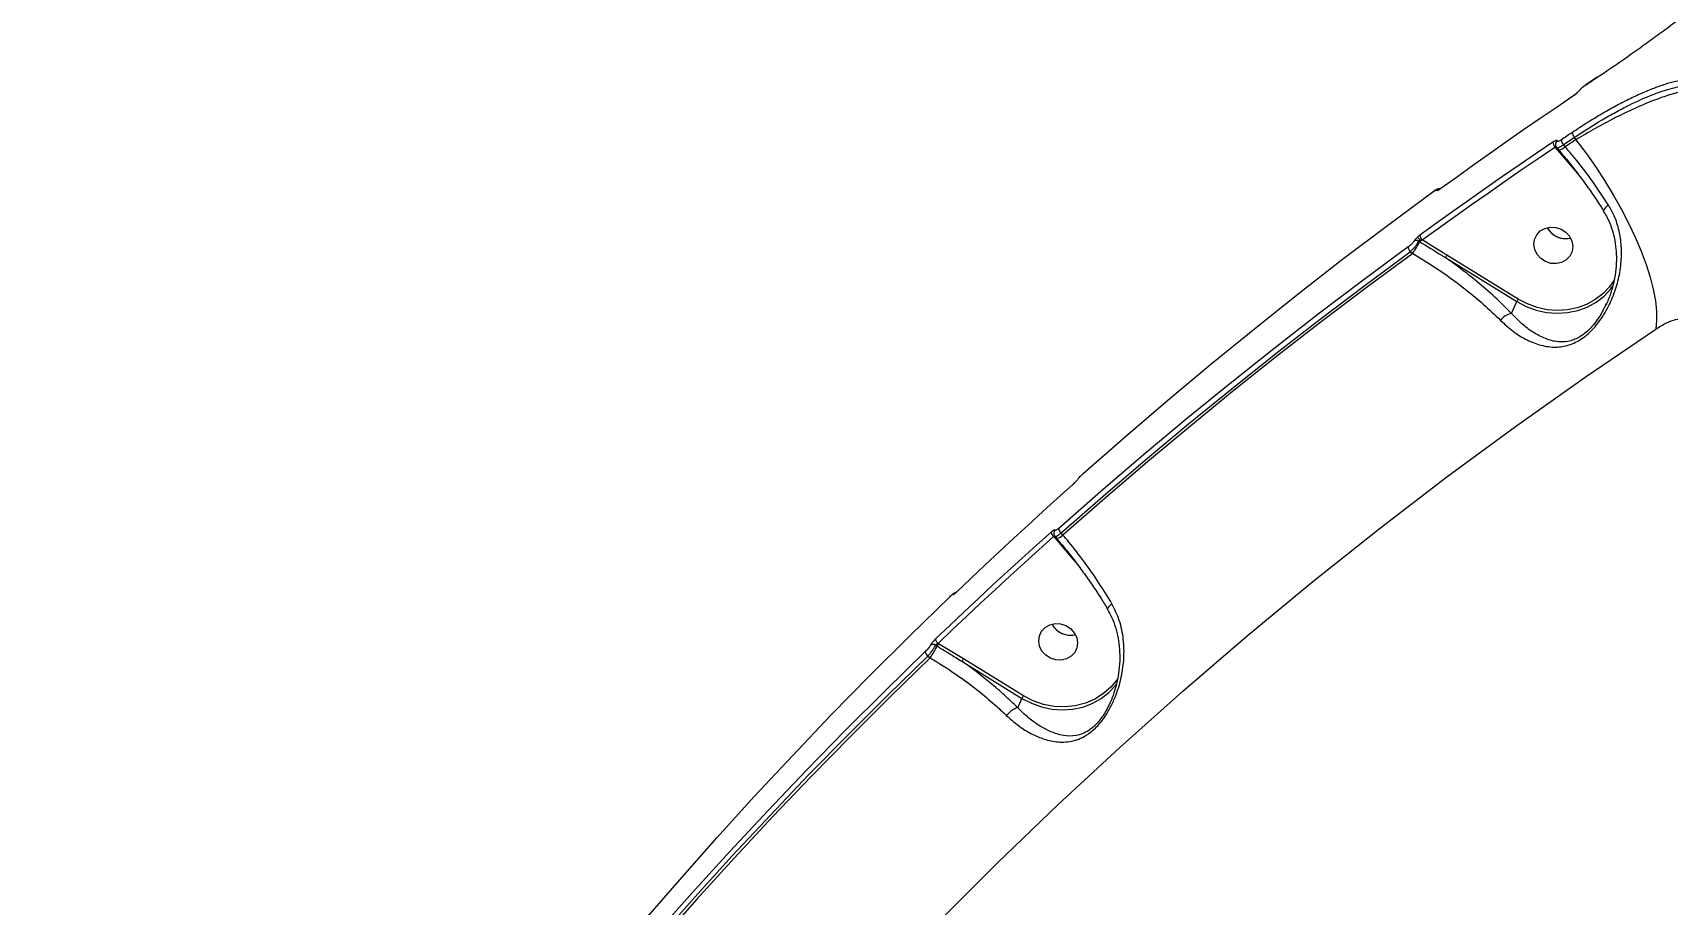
# Model space of a CAD drawing. Header units: millimetres. Extents: x -6328 to 5334, y -5037 to 4112.
# Drawn here: x -3431.4 to -3058, y 1357.2 to 1556.2 of the extents above; entities that cross this region are included whole.
import ezdxf

# ---------------------------------------------------------------- set-up
doc = ezdxf.new("R2010")
doc.units = ezdxf.units.MM
for name, color, linetype in [('DIKOM_ОБЪЕКТ', 7, 'Continuous'), ('DIKOM_РАЗМЕР_ЗОНА', 7, 'Continuous'), ('DIKOM_РАЗМЕР_ОБЪЕКТА', 7, 'Continuous')]:
    doc.layers.add(name, color=color, linetype=linetype)
doc.styles.add('style1', font='arial.ttf', dxfattribs={"width": 0.8})
doc.dimstyles.new('1-50', dxfattribs={"dimtxt": 300, "dimasz": 200, "dimexe": 100, "dimexo": 0, "dimgap": 100, "dimtad": 1, "dimtxsty": 'style1', "dimcen": 200, "dimclrd": 7, "dimclre": 7, "dimclrt": 7, "dimadec": 1, "dimazin": 2, "dimtfac": 1, "dimtmove": 0, "dimatfit": 2, "dimfxl": 0, "dimlwd": 25, "dimlwe": 18, "dimarcsym": 0})

# ---------------------------------------------------------------- blocks, each defined once
blk = doc.blocks.new('*D2')
at = {"layer": 'Defpoints', "color": 0, "transparency": 16777216}
for p in [(-5303.77, 2121.42), (-1621.11, 2121.42), (560.33, -2395.62)]:
    blk.add_point(p, dxfattribs=at)
at = {"layer": 'DIKOM_РАЗМЕР_ОБЪЕКТА', "color": 7, "lineweight": 18, "transparency": 16777216}
for p, q in [((-1621.11, 2121.42), (-5403.77, 2121.42)), ((560.33, -2395.62), (-5403.77, -2395.62))]:
    blk.add_line(p, q, dxfattribs=at)
at = {"layer": 'DIKOM_РАЗМЕР_ОБЪЕКТА', "color": 7, "lineweight": 25, "transparency": 16777216}
blk.add_line((-5303.77, -2195.62), (-5303.77, 1921.42), dxfattribs=at)
at = {"layer": 'DIKOM_РАЗМЕР_ОБЪЕКТА', "color": 7, "transparency": 16777216}
for points in [[(-5337.11, 1921.42), (-5270.44, 1921.42), (-5303.77, 2121.42)], [(-5337.11, -2195.62), (-5270.44, -2195.62), (-5303.77, -2395.62)]]:
    blk.add_solid(points, dxfattribs=at)
at = {"layer": 'DIKOM_РАЗМЕР_ОБЪЕКТА', "color": 7, "transparency": 16777216, "insert": (-5556.94, -137.1), "char_height": 300, "attachment_point": 5, "rotation": 90, "style": 'style1'}
blk.add_mtext('4500', dxfattribs=at)
blk = doc.blocks.new('*D3')
at = {"layer": 'Defpoints', "color": 0, "transparency": 16777216}
for p in [(-1814.92, 4111.71), (-5877.98, -3895.62), (33.33, -3895.62)]:
    blk.add_point(p, dxfattribs=at)
at = {"layer": 'DIKOM_РАЗМЕР_ЗОНА', "color": 7, "lineweight": 18, "transparency": 16777216}
for p, q in [((-1814.92, 4111.71), (-5977.98, 4111.71)), ((33.33, -3895.62), (-5977.98, -3895.62))]:
    blk.add_line(p, q, dxfattribs=at)
at = {"layer": 'DIKOM_РАЗМЕР_ЗОНА', "color": 7, "lineweight": 25, "transparency": 16777216}
blk.add_line((-5877.98, 3911.71), (-5877.98, -3695.62), dxfattribs=at)
at = {"layer": 'DIKOM_РАЗМЕР_ЗОНА', "color": 7, "transparency": 16777216}
for points in [[(-5911.31, 3911.71), (-5844.65, 3911.71), (-5877.98, 4111.71)], [(-5911.31, -3695.62), (-5844.65, -3695.62), (-5877.98, -3895.62)]]:
    blk.add_solid(points, dxfattribs=at)
at = {"layer": 'DIKOM_РАЗМЕР_ЗОНА', "color": 7, "transparency": 16777216, "insert": (-6131.15, 108.05), "char_height": 300, "attachment_point": 5, "rotation": 90, "style": 'style1'}
blk.add_mtext('8000', dxfattribs=at)

msp = doc.modelspace()

# ---------------------------------------------------------------- linework, layer by layer
at = {"layer": 'DIKOM_ОБЪЕКТ', "color": 7, "linetype": 'Continuous', "lineweight": 15}
for p, q in [((-3074.02, 1546.06), (-3076.513, 1544.393)), ((-3074.02, 1546.06), (-3074.062, 1546.013)), ((-3076.513, 1544.393), (-3076.556, 1544.346)), ((-3079.286, 1541.996), (-3079.333, 1541.945)), ((-3079.233, 1532.331), (-3078.863, 1531.803)), ((-3083.674, 1530.11), (-3083.103, 1529.448)), ((-3083.27, 1530.03), (-3082.781, 1529.462)), ((-3083.103, 1529.448), (-3078.955, 1524.582)), ((-3082.781, 1529.462), (-3082.767, 1529.45)), ((-3081.3, 1530.175), (-3081.724, 1530.666)), ((-3078.955, 1524.582), (-3078.167, 1523.668)), ((-3109.657, 1520.764), (-3109.787, 1520.67)), ((-3109.657, 1520.763), (-3109.699, 1520.714)), ((-3116.714, 1506.2), (-3116.119, 1505.834)), ((-3114.736, 1508.614), (-3114.541, 1508.494)), ((-3092.048, 1495.384), (-3108.348, 1505.444)), ((-3108.681, 1504.876), (-3092.381, 1494.816)), ((-3093.587, 1492.118), (-3092.381, 1494.816)), ((-3071.951, 1494.42), (-3072.44, 1493.359)), ((-3196.042, 1441.489), (-3196.467, 1441.982)), ((-3198.172, 1441.142), (-3197.844, 1440.762)), ((-3197.899, 1441.213), (-3197.522, 1440.777)), ((-3197.844, 1440.762), (-3193.687, 1435.885)), ((-3197.522, 1440.777), (-3197.513, 1440.767)), ((-3193.687, 1435.885), (-3192.759, 1434.809)), ((-3220.32, 1428.528), (-3220.35, 1428.49)), ((-3225.122, 1416.36), (-3224.775, 1416.146)), ((-3224.46, 1416.678), (-3224.575, 1416.749)), ((-3218.792, 1413.225), (-3224.46, 1416.678)), ((-3226.927, 1413.84), (-3226.354, 1413.486)), ((-3219.125, 1412.657), (-3205.412, 1404.195)), ((-3205.079, 1404.763), (-3218.792, 1413.225)), ((-3206.369, 1402.055), (-3205.412, 1404.195)), ((-3185.289, 1403.235), (-3185.429, 1402.893))]:
    msp.add_line(p, q, dxfattribs=at)
at = {"layer": 'DIKOM_ОБЪЕКТ', "color": 7, "linetype": 'Continuous', "lineweight": 15, "flags": 128}
for points in [[(-3076.556, 1544.346), (-3076.244, 1544.555), (-3075.933, 1544.763), (-3075.621, 1544.972), (-3075.309, 1545.18), (-3074.998, 1545.388), (-3074.686, 1545.597), (-3074.374, 1545.805), (-3074.062, 1546.013)], [(-3078.15, 1542.959), (-3078.081, 1543.04), (-3077.946, 1543.148)], [(-3109.699, 1520.714), (-3105.948, 1523.422), (-3102.183, 1526.114), (-3098.406, 1528.791), (-3094.617, 1531.453), (-3090.815, 1534.099), (-3087, 1536.73), (-3083.172, 1539.345), (-3079.333, 1541.945)], [(-3084.123, 1531.234), (-3087.963, 1528.634), (-3091.79, 1526.019), (-3095.605, 1523.388), (-3099.407, 1520.742), (-3103.197, 1518.08), (-3106.974, 1515.403), (-3110.738, 1512.711), (-3114.49, 1510.003)], [(-3079.678, 1533.455), (-3079.99, 1533.247), (-3080.302, 1533.039), (-3080.614, 1532.831), (-3080.926, 1532.623), (-3081.237, 1532.414), (-3081.549, 1532.206), (-3081.86, 1531.997), (-3082.172, 1531.789)], [(-3081.724, 1530.666), (-3081.413, 1530.875), (-3081.102, 1531.083), (-3080.791, 1531.291), (-3080.479, 1531.499), (-3080.168, 1531.707), (-3079.856, 1531.915), (-3079.545, 1532.123), (-3079.233, 1532.331)], [(-3078.863, 1531.803), (-3079.168, 1531.6), (-3079.473, 1531.396), (-3079.778, 1531.193), (-3080.082, 1530.99), (-3080.387, 1530.786), (-3080.691, 1530.582), (-3080.996, 1530.378), (-3081.3, 1530.175)], [(-3078.863, 1531.803), (-3076.588, 1528.794), (-3074.394, 1525.679), (-3072.301, 1522.485), (-3070.328, 1519.241), (-3068.493, 1515.978), (-3066.812, 1512.724), (-3065.301, 1509.511), (-3063.974, 1506.366), (-3062.843, 1503.318), (-3061.919, 1500.396), (-3061.208, 1497.626), (-3060.719, 1495.033), (-3060.456, 1492.641), (-3060.42, 1490.472), (-3060.613, 1488.545)], [(-3114.016, 1508.897), (-3110.268, 1511.602), (-3106.506, 1514.292), (-3102.733, 1516.967), (-3098.946, 1519.627), (-3095.147, 1522.271), (-3091.335, 1524.899), (-3087.511, 1527.513), (-3083.674, 1530.11)], [(-3191.393, 1455.588), (-3181.787, 1464.016), (-3172.072, 1472.332), (-3162.25, 1480.538), (-3152.321, 1488.631), (-3142.288, 1496.611), (-3132.152, 1504.477), (-3121.913, 1512.227), (-3111.573, 1519.861)], [(-3110.095, 1520.473), (-3110.139, 1520.446), (-3110.236, 1520.362)], [(-3086.88, 1504.645), (-3087.724, 1505.583), (-3088.267, 1506.689), (-3088.468, 1507.875), (-3088.309, 1509.043), (-3087.803, 1510.101), (-3086.992, 1510.961), (-3085.941, 1511.554), (-3084.735, 1511.832), (-3083.472, 1511.773), (-3082.254, 1511.382), (-3081.18, 1510.689), (-3080.337, 1509.751), (-3079.793, 1508.645), (-3079.592, 1507.46), (-3079.751, 1506.291), (-3080.257, 1505.234), (-3081.068, 1504.374), (-3082.119, 1503.78), (-3083.325, 1503.502), (-3084.589, 1503.561), (-3085.806, 1503.953), (-3086.88, 1504.645)], [(-3085.424, 1511.717), (-3085.169, 1511.294), (-3084.326, 1510.357)], [(-3117.19, 1507.303), (-3127.53, 1499.669), (-3137.768, 1491.919), (-3147.905, 1484.053), (-3157.938, 1476.073), (-3167.866, 1467.98), (-3177.688, 1459.775), (-3187.403, 1451.458), (-3197.009, 1443.031)], [(-3196.467, 1441.982), (-3186.869, 1450.402), (-3177.162, 1458.712), (-3167.348, 1466.91), (-3157.428, 1474.997), (-3147.403, 1482.97), (-3137.275, 1490.829), (-3127.045, 1498.573), (-3116.714, 1506.2)], [(-3116.119, 1505.834), (-3126.473, 1498.192), (-3136.726, 1490.434), (-3146.876, 1482.56), (-3156.922, 1474.572), (-3166.863, 1466.469), (-3176.697, 1458.254), (-3186.424, 1449.927), (-3196.042, 1441.489)], [(-3092.381, 1494.816), (-3090.223, 1493.679), (-3087.931, 1492.843), (-3085.556, 1492.328), (-3083.149, 1492.144), (-3080.764, 1492.296), (-3078.451, 1492.78), (-3076.262, 1493.586), (-3074.246, 1494.695), (-3072.445, 1496.085), (-3070.899, 1497.724), (-3070.267, 1498.574)], [(-3070.085, 1499.848), (-3071.217, 1498.204), (-3072.716, 1496.614), (-3074.462, 1495.267), (-3076.418, 1494.191), (-3078.54, 1493.41), (-3080.783, 1492.94), (-3083.096, 1492.793), (-3085.43, 1492.971), (-3087.733, 1493.471), (-3089.955, 1494.281), (-3092.048, 1495.384)], [(-3224.768, 1352.819), (-3211.14, 1366.46), (-3197.239, 1379.853), (-3183.07, 1392.993), (-3168.637, 1405.877), (-3153.945, 1418.5), (-3138.998, 1430.858), (-3123.801, 1442.948), (-3108.359, 1454.765), (-3092.677, 1466.306), (-3076.76, 1477.567), (-3060.613, 1488.545)], [(-3220.35, 1428.49), (-3217.096, 1431.588), (-3213.827, 1434.673), (-3210.545, 1437.745), (-3207.249, 1440.803), (-3203.938, 1443.848), (-3200.614, 1446.88), (-3197.277, 1449.898), (-3193.925, 1452.903)], [(-3198.715, 1442.192), (-3202.067, 1439.187), (-3205.405, 1436.169), (-3208.729, 1433.137), (-3212.039, 1430.092), (-3215.335, 1427.034), (-3218.618, 1423.962), (-3221.886, 1420.877), (-3225.14, 1417.779)], [(-3224.575, 1416.749), (-3221.324, 1419.845), (-3218.058, 1422.927), (-3214.778, 1425.996), (-3211.485, 1429.052), (-3208.177, 1432.095), (-3204.856, 1435.124), (-3201.521, 1438.14), (-3198.172, 1441.142)], [(-3291.944, 1353.145), (-3283.608, 1362.781), (-3275.149, 1372.32), (-3266.569, 1381.759), (-3257.868, 1391.097), (-3249.047, 1400.335), (-3240.107, 1409.469), (-3231.051, 1418.499), (-3221.878, 1427.423)], [(-3199.996, 1414.075), (-3200.839, 1415.013), (-3201.383, 1416.119), (-3201.583, 1417.305), (-3201.424, 1418.473), (-3200.919, 1419.531), (-3200.107, 1420.391), (-3199.056, 1420.984), (-3197.85, 1421.262), (-3196.587, 1421.203), (-3195.369, 1420.811), (-3194.295, 1420.119), (-3193.452, 1419.181), (-3192.908, 1418.075), (-3192.707, 1416.889), (-3192.866, 1415.721), (-3193.372, 1414.663), (-3194.183, 1413.803), (-3195.235, 1413.21), (-3196.441, 1412.932), (-3197.704, 1412.991), (-3198.922, 1413.383), (-3199.996, 1414.075)], [(-3198.539, 1421.147), (-3198.284, 1420.724), (-3197.441, 1419.786)], [(-3227.495, 1414.866), (-3236.667, 1405.941), (-3245.724, 1396.911), (-3254.663, 1387.777), (-3263.484, 1378.54), (-3272.185, 1369.201), (-3280.766, 1359.762), (-3289.224, 1350.223), (-3297.56, 1340.587)], [(-3296.935, 1339.623), (-3288.606, 1349.251), (-3280.154, 1358.781), (-3271.581, 1368.213), (-3262.887, 1377.544), (-3254.073, 1386.773), (-3245.141, 1395.9), (-3236.092, 1404.922), (-3226.927, 1413.84)], [(-3226.354, 1413.486), (-3235.538, 1404.552), (-3244.606, 1395.512), (-3253.556, 1386.367), (-3262.388, 1377.12), (-3271.099, 1367.77), (-3279.689, 1358.319), (-3288.157, 1348.769), (-3296.501, 1339.121)], [(-3183.499, 1408.791), (-3183.624, 1408.6), (-3185.048, 1406.811), (-3186.765, 1405.27), (-3188.732, 1404.015), (-3190.903, 1403.076), (-3193.224, 1402.476), (-3195.64, 1402.229), (-3198.092, 1402.341), (-3200.522, 1402.81), (-3202.87, 1403.624), (-3205.079, 1404.763)], [(-3205.412, 1404.195), (-3203.257, 1403.073), (-3200.972, 1402.252), (-3198.605, 1401.748), (-3196.208, 1401.574), (-3193.834, 1401.732), (-3191.533, 1402.22), (-3189.355, 1403.026), (-3187.349, 1404.133), (-3185.556, 1405.518), (-3184.017, 1407.15), (-3183.761, 1407.478)]]:
    msp.add_lwpolyline(points, dxfattribs=at)
at = {"layer": 'DIKOM_ОБЪЕКТ', "color": 7, "linetype": 'Continuous', "lineweight": 15}
for centre, radius, start, end in [((-3082.536, 1531.216), 1.587, 179.3585, 224.17424), ((-3082.601, 1530.755), 0.936, 125.88353, 178.75129), ((-3080.571, 1531.776), 1.601, 179.55989, 223.91794), ((-3078.074, 1533.441), 1.605, 179.49784, 223.75033), ((-3082.396, 1528.547), 1.144, 115.24235, 128.11686), ((-3083.131, 1532.032), 2.608, 278.01883, 314.58853), ((-3110.032, 1519.495), 1, 93.81515, 127.42634), ((-3070.401, 1514.807), 2.271, 116.06537, 159.80649), ((-3115.321, 1507.759), 1.036, 55.61556, 120.23086), ((-3117.629, 1506.115), 4.249, 39.57263, 53.234), ((-3110.055, 1506.153), 5.06, 148.16654, 152.43948), ((-3112.954, 1510.006), 1.535, 180.11881, 226.25256), ((-3081.205, 1513.983), 4.789, 208.24274, 283.56517), ((-3081.196, 1514.004), 4.806, 229.36151, 283.39819), ((-3115.649, 1507.315), 1.541, 180.44685, 226.31023), ((-3143.083, 1523.634), 32.309, 326.56941, 332.05677), ((-3103.666, 1502.318), 5.629, 146.27228, 152.97814), ((-3087.366, 1492.259), 5.629, 146.27228, 152.97814), ((-3092.873, 1488.226), 3.957, 100.39826, 144.28028), ((-3197.318, 1442.249), 1.399, 182.35948, 232.35676), ((-3197.223, 1441.935), 0.933, 133.37917, 176.20342), ((-3197.844, 1443.304), 2.558, 277.44997, 314.81131), ((-3195.6, 1443.095), 1.411, 182.59528, 232.08364), ((-3197.138, 1439.861), 1.144, 115.24203, 128.11666), ((-3220.429, 1427.265), 0.977, 105.75199, 134.77376), ((-3194.32, 1423.413), 4.789, 208.24356, 283.56435), ((-3194.311, 1423.434), 4.806, 229.36151, 283.39819), ((-3253.319, 1431.286), 32.31, 326.56964, 332.05686), ((-3225.696, 1415.517), 1.02, 55.76157, 127.69549), ((-3223.785, 1417.853), 1.357, 183.11139, 234.40059), ((-3219.067, 1413.118), 6.462, 146.56964, 152.05686), ((-3226.135, 1414.948), 1.363, 183.47314, 234.43672), ((-3214.11, 1410.1), 5.629, 146.27251, 152.97821), ((-3200.397, 1401.637), 5.63, 146.27267, 152.978)]:
    msp.add_arc(centre, radius, start, end, dxfattribs=at)
for points, knots in [([(-3074.062, 1546.013), (-3072.348, 1547.167), (-3068.892, 1549.496), (-3064.206, 1552.804), (-3060.151, 1555.737), (-3056.74, 1558.255), (-3053.33, 1560.819), (-3049.99, 1563.376), (-3046.755, 1565.893), (-3043.631, 1568.362), (-3040.597, 1570.795), (-3037.719, 1573.135), (-3035.026, 1575.354), (-3032.522, 1577.443), (-3030.171, 1579.427), (-3028.777, 1580.623), (-3028.077, 1581.222)], [0, 0, 0, 0, 0.1013046, 0.2043245, 0.2693234, 0.3347703, 0.4016321, 0.4689837, 0.5341683, 0.5998078, 0.6668825, 0.7344532, 0.7996653, 0.8653309, 0.9324208, 1, 1, 1, 1]), ([(-3045.382, 1542.53), (-3045.772, 1543.112), (-3046.557, 1544.284), (-3048.256, 1545.178), (-3050.059, 1545.603), (-3051.829, 1545.703), (-3053.845, 1545.545), (-3056.077, 1545.125), (-3058.493, 1544.457), (-3061.088, 1543.549), (-3063.883, 1542.394), (-3066.825, 1541.011), (-3069.874, 1539.426), (-3073.023, 1537.647), (-3076.296, 1535.67), (-3078.548, 1534.195), (-3079.678, 1533.455)], [0, 0, 0, 0, 0.10012, 0.2018927, 0.2670866, 0.3327346, 0.3998168, 0.4673953, 0.5327955, 0.5986549, 0.6659611, 0.7337666, 0.7991438, 0.8649761, 0.9322411, 1, 1, 1, 1]), ([(-3079.333, 1541.945), (-3079.313, 1541.959), (-3079.161, 1542.061), (-3078.864, 1542.28), (-3078.476, 1542.6), (-3078.143, 1542.91), (-3078.012, 1543.068), (-3077.946, 1543.148)], [0, 0, 0, 0, 0.0372318, 0.2778758, 0.5185808, 0.7592337, 1, 1, 1, 1]), ([(-3078.834, 1542.329), (-3078.848, 1542.317), (-3078.972, 1542.215), (-3079.141, 1542.091), (-3079.267, 1542.01), (-3079.287, 1541.997)], [0, 0, 0, 0, 0.0935464, 0.8577069, 1, 1, 1, 1]), ([(-3079.233, 1532.331), (-3077.097, 1533.713), (-3073.865, 1535.804), (-3069.73, 1538.138), (-3065.733, 1540.227), (-3061.983, 1541.896), (-3058.564, 1543.104), (-3055.393, 1543.987), (-3052.61, 1544.375), (-3050.266, 1544.259), (-3048.479, 1543.836), (-3046.975, 1543.092), (-3046.315, 1542.145), (-3046.048, 1541.762)], [0, 0, 0, 0, 0.1358004, 0.2054705, 0.2756528, 0.4114529, 0.481143, 0.5513513, 0.6866504, 0.7560815, 0.8260263, 0.9296156, 1, 1, 1, 1]), ([(-3045.954, 1541.622), (-3046.162, 1541.917), (-3046.677, 1542.649), (-3048.18, 1543.202), (-3050.244, 1543.411), (-3052.649, 1543.213), (-3055.459, 1542.641), (-3058.662, 1541.684), (-3062.204, 1540.365), (-3066.039, 1538.704), (-3070.131, 1536.703), (-3074.412, 1534.422), (-3077.381, 1532.675), (-3078.863, 1531.803)], [0, 0, 0, 0, 0.0722932, 0.1792519, 0.2701541, 0.3613375, 0.4522395, 0.5434523, 0.6349495, 0.7261623, 0.8173468, 0.9088154, 1, 1, 1, 1]), ([(-3078.15, 1542.96), (-3078.152, 1542.957), (-3078.158, 1542.948), (-3078.218, 1542.878), (-3078.345, 1542.748), (-3078.555, 1542.553), (-3078.74, 1542.404), (-3078.834, 1542.329)], [0, 0, 0, 0, 0.067632, 0.2238578, 0.4378404, 0.7149939, 1, 1, 1, 1]), ([(-3076.584, 1544.339), (-3076.695, 1544.263), (-3076.995, 1544.06), (-3077.481, 1543.656), (-3077.9, 1543.282), (-3078.065, 1543.046), (-3078.129, 1542.955)], [0, 0, 0, 0, 0.181326, 0.4900232, 0.8043008, 1, 1, 1, 1]), ([(-3077.946, 1543.148), (-3077.88, 1543.227), (-3077.749, 1543.385), (-3077.415, 1543.694), (-3077.026, 1544.013), (-3076.728, 1544.23), (-3076.576, 1544.333), (-3076.556, 1544.346)], [0, 0, 0, 0, 0.2407363, 0.4813566, 0.7220917, 0.9627992, 1, 1, 1, 1]), ([(-3083.149, 1531.513), (-3083.149, 1531.521), (-3083.15, 1531.578), (-3083.212, 1531.64), (-3083.423, 1531.613), (-3083.736, 1531.48), (-3083.994, 1531.316), (-3084.123, 1531.234)], [0, 0, 0, 0, 0.0372896, 0.2782363, 0.5190458, 0.7595575, 1, 1, 1, 1]), ([(-3082.172, 1531.789), (-3082.301, 1531.707), (-3082.56, 1531.544), (-3082.874, 1531.412), (-3083.086, 1531.386), (-3083.148, 1531.448), (-3083.149, 1531.506), (-3083.149, 1531.513)], [0, 0, 0, 0, 0.2404748, 0.4810174, 0.7218885, 0.9628789, 1, 1, 1, 1]), ([(-3083.674, 1530.11), (-3083.628, 1530.134), (-3083.535, 1530.18), (-3083.42, 1530.209), (-3083.344, 1530.208), (-3083.327, 1530.184), (-3083.322, 1530.176)], [0, 0, 0, 0, 0.2819087, 0.5645759, 0.8475091, 1, 1, 1, 1]), ([(-3083.521, 1530.776), (-3083.526, 1530.735), (-3083.547, 1530.566), (-3083.465, 1530.284), (-3083.317, 1530.111), (-3083.258, 1530.043)], [0, 0, 0, 0, 0.1658825, 0.6693209, 1, 1, 1, 1]), ([(-3083.244, 1530.053), (-3083.227, 1530.025), (-3083.178, 1529.943), (-3082.862, 1530.016), (-3082.361, 1530.244), (-3081.936, 1530.525), (-3081.724, 1530.666)], [0, 0, 0, 0, 0.1533476, 0.4356997, 0.717808, 1, 1, 1, 1]), ([(-3082.799, 1529.422), (-3082.398, 1528.959), (-3081.222, 1527.602), (-3079.328, 1525.228), (-3077.128, 1522.329), (-3075.026, 1519.354), (-3073.501, 1517.093), (-3072.723, 1515.83), (-3072.566, 1515.577)], [0, 0, 0, 0, 0.1079039, 0.3162917, 0.526122, 0.7367076, 0.94714, 1, 1, 1, 1]), ([(-3071.399, 1516.847), (-3072.604, 1518.682), (-3075.048, 1522.405), (-3078.474, 1526.855), (-3080.618, 1529.373), (-3081.3, 1530.175)], [0, 0, 0, 0, 0.3984801, 0.8085148, 1, 1, 1, 1]), ([(-3111.573, 1519.861), (-3111.437, 1519.957), (-3111.163, 1520.149), (-3110.849, 1520.321), (-3110.65, 1520.384), (-3110.643, 1520.32), (-3110.639, 1520.289)], [0, 0, 0, 0, 0.2566213, 0.5136595, 0.7612227, 1, 1, 1, 1]), ([(-3109.793, 1520.551), (-3109.852, 1520.567), (-3109.999, 1520.607), (-3110.23, 1520.588), (-3110.48, 1520.528), (-3110.808, 1520.385), (-3111.153, 1520.181), (-3111.453, 1519.96), (-3111.539, 1519.897)], [0, 0, 0, 0, 0.0819061, 0.2039563, 0.3254218, 0.4981898, 0.8570789, 1, 1, 1, 1]), ([(-3110.639, 1520.289), (-3110.636, 1520.259), (-3110.631, 1520.199), (-3110.475, 1520.236), (-3110.311, 1520.322), (-3110.236, 1520.362)], [0, 0, 0, 0, 0.3509587, 0.7013913, 1, 1, 1, 1]), ([(-3110.236, 1520.362), (-3110.19, 1520.389), (-3110.032, 1520.481), (-3109.838, 1520.617), (-3109.699, 1520.714)], [0, 0, 0, 0, 0.2879213, 1, 1, 1, 1]), ([(-3110.093, 1520.476), (-3110.113, 1520.464), (-3110.166, 1520.432), (-3110.202, 1520.418), (-3110.194, 1520.421), (-3110.193, 1520.421)], [0, 0, 0, 0, 0.3244905, 0.8722626, 1, 1, 1, 1]), ([(-3109.787, 1520.67), (-3109.794, 1520.666), (-3109.896, 1520.592), (-3110.014, 1520.518), (-3110.081, 1520.482), (-3110.095, 1520.474)], [0, 0, 0, 0, 0.0500606, 0.8101096, 1, 1, 1, 1]), ([(-3096.086, 1490.537), (-3095.117, 1489.648), (-3093.149, 1487.843), (-3090.033, 1485.975), (-3086.807, 1484.721), (-3083.654, 1484.283), (-3080.973, 1484.676), (-3078.918, 1485.496), (-3076.985, 1486.638), (-3075.079, 1488.339), (-3073.393, 1490.414), (-3071.85, 1492.783), (-3070.375, 1495.812), (-3069.164, 1499.531), (-3068.47, 1503.464), (-3068.385, 1507.339), (-3068.919, 1511.044), (-3069.901, 1514.207), (-3070.949, 1516.055), (-3071.399, 1516.847)], [0, 0, 0, 0, 0.0747582, 0.1519095, 0.2273908, 0.3051764, 0.3688496, 0.4010394, 0.4343296, 0.4904571, 0.5278011, 0.5660845, 0.6301027, 0.6957657, 0.7637287, 0.8332237, 0.8928272, 0.9540615, 1, 1, 1, 1]), ([(-3072.644, 1515.52), (-3072.386, 1515.123), (-3071.691, 1514.055), (-3070.861, 1512.151), (-3070.146, 1509.866), (-3069.748, 1507.461), (-3069.574, 1504.919), (-3069.686, 1502.246), (-3070.105, 1499.518), (-3070.841, 1496.873), (-3071.615, 1494.806), (-3072.233, 1493.675), (-3072.414, 1493.342)], [0, 0, 0, 0, 0.0605903, 0.1626882, 0.2655332, 0.3692345, 0.4785091, 0.5980827, 0.7190184, 0.8378152, 0.9524005, 1, 1, 1, 1]), ([(-3115.843, 1508.654), (-3115.897, 1508.568), (-3116.006, 1508.396), (-3116.302, 1508.065), (-3116.663, 1507.72), (-3116.974, 1507.463), (-3117.148, 1507.333), (-3117.19, 1507.303)], [0, 0, 0, 0, 0.2249539, 0.4495811, 0.6803277, 0.9238133, 1, 1, 1, 1]), ([(-3115.086, 1509.518), (-3115.185, 1509.425), (-3115.401, 1509.223), (-3115.679, 1508.912), (-3115.788, 1508.74), (-3115.843, 1508.654)], [0, 0, 0, 0, 0.2986226, 0.6490483, 1, 1, 1, 1]), ([(-3114.49, 1510.003), (-3114.547, 1509.961), (-3114.746, 1509.814), (-3114.944, 1509.641), (-3115.086, 1509.518)], [0, 0, 0, 0, 0.2879215, 1, 1, 1, 1]), ([(-3114.736, 1508.614), (-3114.718, 1508.635), (-3114.696, 1508.661), (-3114.621, 1508.713), (-3114.517, 1508.767), (-3114.407, 1508.804), (-3114.354, 1508.821)], [0, 0, 0, 0, 0.261838, 0.3210036, 0.6715723, 1, 1, 1, 1]), ([(-3114.354, 1508.821), (-3114.274, 1508.843), (-3114.162, 1508.874), (-3114.049, 1508.892), (-3114.016, 1508.897)], [0, 0, 0, 0, 0.7053791, 1, 1, 1, 1]), ([(-3108.348, 1505.444), (-3108.601, 1505.599), (-3110.486, 1506.757), (-3112.378, 1507.904), (-3114.016, 1508.897)], [0, 0, 0, 0, 0.1343653, 1, 1, 1, 1]), ([(-3116.714, 1506.2), (-3116.654, 1506.258), (-3116.406, 1506.501), (-3115.958, 1506.976), (-3115.432, 1507.597), (-3114.992, 1508.178), (-3114.822, 1508.468), (-3114.736, 1508.614)], [0, 0, 0, 0, 0.0748908, 0.3151648, 0.5451327, 0.7714954, 1, 1, 1, 1]), ([(-3116.119, 1505.834), (-3114.003, 1504.525), (-3109.711, 1501.871), (-3104.375, 1497.9), (-3099.775, 1494.093), (-3097.381, 1491.785), (-3096.086, 1490.537)], [0, 0, 0, 0, 0.2848617, 0.5777505, 0.7715673, 1, 1, 1, 1]), ([(-3114.541, 1508.494), (-3112.836, 1507.451), (-3110.878, 1506.254), (-3108.932, 1505.033), (-3108.681, 1504.876)], [0, 0, 0, 0, 0.8707687, 1, 1, 1, 1]), ([(-3093.587, 1492.118), (-3094.818, 1493.353), (-3097.298, 1495.843), (-3101.209, 1499.221), (-3105.019, 1502.251), (-3107.456, 1503.998), (-3108.681, 1504.876)], [0, 0, 0, 0, 0.2794484, 0.5634184, 0.7807131, 1, 1, 1, 1]), ([(-3072.44, 1493.359), (-3072.566, 1493.073), (-3072.958, 1492.18), (-3073.893, 1490.752), (-3075.334, 1488.859), (-3077.325, 1487.036), (-3079.039, 1486.185), (-3080.799, 1485.657), (-3082.814, 1485.5), (-3085.509, 1486.125), (-3088.26, 1487.492), (-3090.981, 1489.432), (-3092.711, 1491.216), (-3093.587, 1492.118)], [0, 0, 0, 0, 0.0295856, 0.092315, 0.1565412, 0.247282, 0.3369142, 0.3531078, 0.4600987, 0.5922109, 0.7287236, 0.8626635, 1, 1, 1, 1]), ([(-3060.613, 1488.545), (-3059.784, 1489.056), (-3058.137, 1490.071), (-3056.021, 1490.826), (-3054.488, 1490.867), (-3053.73, 1490.239), (-3053.756, 1489.445), (-3053.768, 1489.114)], [0, 0, 0, 0, 0.2180193, 0.4332374, 0.6437892, 0.8514366, 1, 1, 1, 1]), ([(-3193.925, 1452.903), (-3193.904, 1452.921), (-3193.767, 1453.045), (-3193.498, 1453.3), (-3193.148, 1453.659), (-3192.845, 1453.999), (-3192.722, 1454.165), (-3192.661, 1454.248)], [0, 0, 0, 0, 0.0426165, 0.282457, 0.5216215, 0.7607575, 1, 1, 1, 1]), ([(-3192.661, 1454.248), (-3192.599, 1454.331), (-3192.476, 1454.497), (-3192.171, 1454.835), (-3191.82, 1455.194), (-3191.551, 1455.447), (-3191.414, 1455.57), (-3191.393, 1455.588)], [0, 0, 0, 0, 0.2393873, 0.4786703, 0.7179146, 0.9577109, 1, 1, 1, 1]), ([(-3197.864, 1442.613), (-3197.864, 1442.621), (-3197.862, 1442.675), (-3197.912, 1442.722), (-3198.095, 1442.662), (-3198.371, 1442.486), (-3198.6, 1442.29), (-3198.715, 1442.192)], [0, 0, 0, 0, 0.0385716, 0.2780899, 0.5183557, 0.7592314, 1, 1, 1, 1]), ([(-3198.143, 1441.997), (-3198.149, 1441.962), (-3198.172, 1441.817), (-3198.111, 1441.522), (-3197.969, 1441.32), (-3197.899, 1441.221)], [0, 0, 0, 0, 0.1393662, 0.5779552, 1, 1, 1, 1]), ([(-3197.873, 1441.237), (-3197.858, 1441.211), (-3197.816, 1441.138), (-3197.526, 1441.24), (-3197.061, 1441.511), (-3196.665, 1441.825), (-3196.467, 1441.982)], [0, 0, 0, 0, 0.1549388, 0.436302, 0.7182897, 1, 1, 1, 1]), ([(-3197.009, 1443.031), (-3197.124, 1442.933), (-3197.355, 1442.737), (-3197.632, 1442.563), (-3197.815, 1442.504), (-3197.866, 1442.552), (-3197.864, 1442.606), (-3197.864, 1442.613)], [0, 0, 0, 0, 0.240665, 0.4814361, 0.721633, 0.9612014, 1, 1, 1, 1]), ([(-3184.846, 1425.793), (-3185.843, 1427.433), (-3187.801, 1430.652), (-3191.147, 1435.399), (-3193.923, 1438.98), (-3195.596, 1440.961), (-3196.042, 1441.489)], [0, 0, 0, 0, 0.3028924, 0.5944611, 0.8920287, 1, 1, 1, 1]), ([(-3198.172, 1441.142), (-3198.14, 1441.181), (-3198.075, 1441.26), (-3197.996, 1441.331), (-3197.946, 1441.361), (-3197.936, 1441.345), (-3197.933, 1441.34)], [0, 0, 0, 0, 0.285959, 0.5689155, 0.8484402, 1, 1, 1, 1]), ([(-3197.536, 1440.749), (-3196.962, 1440.08), (-3195.614, 1438.507), (-3193.558, 1435.906), (-3191.376, 1432.99), (-3189.294, 1430.011), (-3187.43, 1427.181), (-3186.331, 1425.351), (-3185.836, 1424.528)], [0, 0, 0, 0, 0.1328446, 0.3122201, 0.4923903, 0.672756, 0.8526499, 1, 1, 1, 1]), ([(-3220.556, 1428.313), (-3220.613, 1428.305), (-3220.743, 1428.285), (-3220.916, 1428.208), (-3221.122, 1428.09), (-3221.386, 1427.886), (-3221.685, 1427.621), (-3221.885, 1427.424), (-3221.921, 1427.389)], [0, 0, 0, 0, 0.0870216, 0.1982164, 0.3229937, 0.5823852, 0.9258924, 1, 1, 1, 1]), ([(-3221.878, 1427.423), (-3221.765, 1427.53), (-3221.539, 1427.742), (-3221.281, 1427.948), (-3221.127, 1428.035), (-3221.102, 1428.005), (-3221.115, 1427.963), (-3221.117, 1427.958)], [0, 0, 0, 0, 0.2457883, 0.4917905, 0.7342879, 0.9715254, 1, 1, 1, 1]), ([(-3221.117, 1427.958), (-3221.118, 1427.954), (-3221.132, 1427.912), (-3221.106, 1427.881), (-3220.95, 1427.968), (-3220.691, 1428.172), (-3220.464, 1428.384), (-3220.35, 1428.49)], [0, 0, 0, 0, 0.027856, 0.2650195, 0.5077103, 0.7539625, 1, 1, 1, 1]), ([(-3220.321, 1428.529), (-3220.342, 1428.509), (-3220.458, 1428.396), (-3220.622, 1428.252), (-3220.754, 1428.143), (-3220.805, 1428.108), (-3220.799, 1428.112), (-3220.798, 1428.113)], [0, 0, 0, 0, 0.0859774, 0.4839896, 0.7723613, 0.9565952, 1, 1, 1, 1]), ([(-3208.916, 1400.232), (-3207.857, 1399.306), (-3205.939, 1397.628), (-3203.047, 1395.947), (-3200.173, 1394.748), (-3197.07, 1394.102), (-3194.299, 1394.259), (-3192.017, 1395.021), (-3190.119, 1396.067), (-3188.066, 1397.852), (-3186.263, 1400.217), (-3184.895, 1402.649), (-3183.642, 1405.545), (-3182.6, 1409.138), (-3182.023, 1413.389), (-3182.142, 1417.731), (-3182.962, 1421.976), (-3184.232, 1424.549), (-3184.846, 1425.793)], [0, 0, 0, 0, 0.0785517, 0.1424077, 0.2076086, 0.2856911, 0.3665348, 0.4050987, 0.4448429, 0.4974371, 0.549685, 0.5917849, 0.6349331, 0.7063605, 0.7797217, 0.8533218, 0.9291388, 1, 1, 1, 1]), ([(-3185.875, 1424.513), (-3185.548, 1423.924), (-3184.821, 1422.62), (-3184.016, 1420.421), (-3183.401, 1417.973), (-3183.086, 1415.404), (-3183.045, 1412.716), (-3183.3, 1409.949), (-3183.825, 1407.303), (-3184.553, 1404.977), (-3185.082, 1403.549), (-3185.414, 1402.91), (-3185.425, 1402.89)], [0, 0, 0, 0, 0.0904124, 0.2002638, 0.3139325, 0.4301739, 0.5496623, 0.6764616, 0.8027825, 0.907554, 0.9970738, 1, 1, 1, 1]), ([(-3185.804, 1424.548), (-3185.822, 1424.608), (-3185.863, 1424.74), (-3185.629, 1425.096), (-3185.277, 1425.446), (-3184.988, 1425.684), (-3184.879, 1425.767), (-3184.846, 1425.793)], [0, 0, 0, 0, 0.2449823, 0.5427678, 0.8405543, 0.9507803, 1, 1, 1, 1]), ([(-3226.32, 1416.324), (-3226.371, 1416.233), (-3226.473, 1416.051), (-3226.743, 1415.686), (-3227.066, 1415.303), (-3227.328, 1415.027), (-3227.469, 1414.891), (-3227.495, 1414.866)], [0, 0, 0, 0, 0.2340719, 0.4679654, 0.7039629, 0.944859, 1, 1, 1, 1]), ([(-3226.927, 1413.84), (-3226.888, 1413.885), (-3226.679, 1414.127), (-3226.284, 1414.614), (-3225.791, 1415.279), (-3225.371, 1415.903), (-3225.205, 1416.207), (-3225.122, 1416.36)], [0, 0, 0, 0, 0.0547627, 0.2944094, 0.5301252, 0.7646885, 1, 1, 1, 1]), ([(-3225.14, 1417.779), (-3225.167, 1417.754), (-3225.308, 1417.617), (-3225.571, 1417.341), (-3225.896, 1416.96), (-3226.167, 1416.597), (-3226.269, 1416.415), (-3226.32, 1416.324)], [0, 0, 0, 0, 0.0557734, 0.2968037, 0.5326623, 0.7662387, 1, 1, 1, 1]), ([(-3225.122, 1416.36), (-3225.103, 1416.39), (-3225.064, 1416.449), (-3224.941, 1416.552), (-3224.788, 1416.65), (-3224.66, 1416.714), (-3224.589, 1416.744), (-3224.575, 1416.749)], [0, 0, 0, 0, 0.2178619, 0.443589, 0.6835988, 0.9397725, 1, 1, 1, 1]), ([(-3224.775, 1416.146), (-3224.492, 1415.971), (-3223.076, 1415.098), (-3221.185, 1413.947), (-3219.59, 1412.948), (-3219.125, 1412.657)], [0, 0, 0, 0, 0.1504218, 0.7521282, 1, 1, 1, 1]), ([(-3226.354, 1413.486), (-3224.391, 1412.255), (-3220.408, 1409.757), (-3215.378, 1405.959), (-3211.565, 1402.744), (-3209.683, 1400.96), (-3208.916, 1400.232)], [0, 0, 0, 0, 0.3072584, 0.6233184, 0.8463529, 1, 1, 1, 1]), ([(-3206.369, 1402.055), (-3207.355, 1403.008), (-3209.337, 1404.924), (-3212.525, 1407.656), (-3215.786, 1410.255), (-3218.009, 1411.854), (-3219.125, 1412.657)], [0, 0, 0, 0, 0.2595447, 0.5218385, 0.7598795, 1, 1, 1, 1]), ([(-3206.372, 1402.054), (-3206.549, 1402.019), (-3206.903, 1401.949), (-3207.552, 1401.582), (-3208.198, 1401.067), (-3208.616, 1400.618), (-3208.838, 1400.336), (-3208.889, 1400.268), (-3208.916, 1400.232)], [0, 0, 0, 0, 0.231622, 0.4632441, 0.6948665, 0.9264897, 0.9610341, 1, 1, 1, 1]), ([(-3185.429, 1402.893), (-3185.437, 1402.874), (-3185.741, 1402.133), (-3186.621, 1400.606), (-3188.186, 1398.439), (-3189.979, 1396.899), (-3191.591, 1396.066), (-3192.551, 1395.797), (-3194.026, 1395.532), (-3195.99, 1395.592), (-3198.647, 1396.42), (-3201.176, 1397.735), (-3203.702, 1399.498), (-3205.445, 1401.081), (-3206.371, 1402.053), (-3206.372, 1402.054)], [0, 0, 0, 0, 0.0018294, 0.0733511, 0.1566656, 0.2393801, 0.2998676, 0.3630647, 0.3662978, 0.4992318, 0.6376876, 0.7494046, 0.8630383, 0.9999302, 1, 1, 1, 1]), ([(-3206.372, 1402.054), (-3206.371, 1402.054), (-3206.37, 1402.054), (-3206.369, 1402.055), (-3206.369, 1402.055)], [0, 0, 0, 0, 0.6212169, 1, 1, 1, 1])]:
    msp.add_open_spline(points, degree=3, knots=knots, dxfattribs=at)

# ---------------------------------------------------------------- dimensions: what is measured, and where the dimension line sits
at = {"layer": 'DIKOM_РАЗМЕР_ЗОНА'}
dim = msp.add_linear_dim(base=(-5877.98, -3895.616), p1=(-1814.925, 4111.709), p2=(33.33, -3895.616), angle=90, text='8000', dimstyle='1-50', dxfattribs=at)
dim.commit()
dim.dimension.update_dxf_attribs({"geometry": '*D3', "text_midpoint": (-5877.98, 108.046), "dimtype": 160})
at = {"layer": 'DIKOM_РАЗМЕР_ОБЪЕКТА'}
dim = msp.add_linear_dim(base=(-5303.773, 2121.419), p1=(560.33, -2395.616), p2=(-1621.109, 2121.419), angle=90, text='4500', dimstyle='1-50', dxfattribs=at)
dim.commit()
dim.dimension.update_dxf_attribs({"geometry": '*D2', "text_midpoint": (-5303.773, -137.099), "dimtype": 160})

doc.saveas('drawing.dxf')
